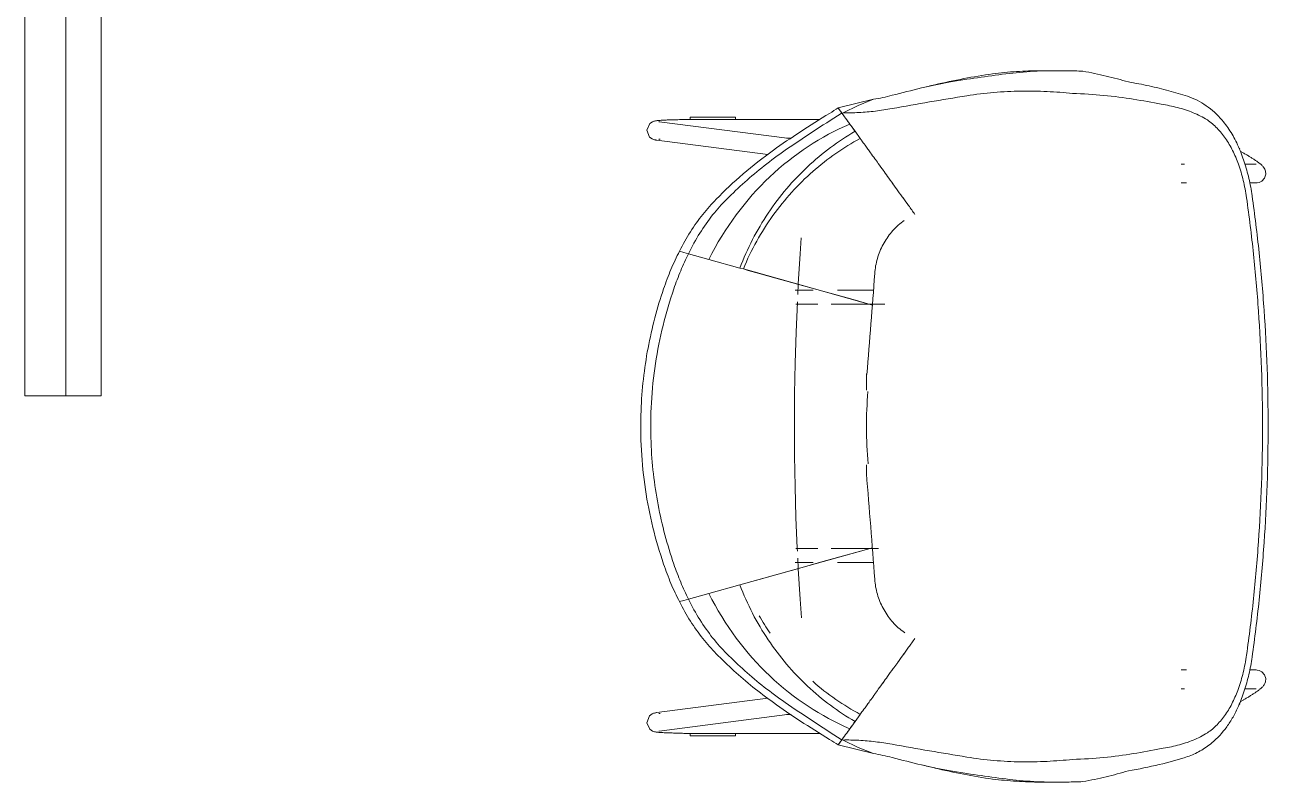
# Model space of a CAD drawing. Header units: millimetres. Extents: x 79795 to 317870, y -36033 to 97293.
# Drawn here: x 185895 to 186956, y 19119 to 19766 of the extents above; entities that cross this region are included whole.
import ezdxf

# ---------------------------------------------------------------- set-up
doc = ezdxf.new("R2010")
doc.units = ezdxf.units.MM
doc.header["$MEASUREMENT"] = 0
doc.layers.add('CSM-STL-XX-ZZ-M3-A-XXXX-00001_detached _19_04_21__rvt-1-Level 4$0$I-FURN', color=8, linetype='CONTINUOUS', lineweight=9)
doc.layers.add('I-FURN', color=8, linetype='CONTINUOUS', lineweight=9)

msp = doc.modelspace()

# ---------------------------------------------------------------- linework, layer by layer
at = {"layer": 'CSM-STL-XX-ZZ-M3-A-XXXX-00001_detached _19_04_21__rvt-1-Level 4$0$I-FURN'}
for p, q in [((185895.4, 21849.3), (185895.4, 19449.3)), ((185930.4, 19449.3), (185930.4, 21849.3)), ((185930.4, 19449.3), (185930.4, 21849.3)), ((185960.4, 21849.3), (185960.4, 19449.3)), ((185895.4, 19449.3), (185930.4, 19449.3)), ((185960.4, 19449.3), (185930.4, 19449.3))]:
    msp.add_line(p, q, dxfattribs=at)
at = {"layer": 'I-FURN'}
for p, q in [((186774, 19726.7), (186765.6, 19726.7)), ((186660.5, 19712), (186672.8, 19714.7)), ((186672.8, 19714.7), (186685.4, 19717.1)), ((186685.4, 19717.1), (186699.2, 19719.4)), ((186604.4, 19698.6), (186589.3, 19694.9)), ((186592.5, 19690.6), (186589.4, 19695)), ((186592.5, 19690.6), (186589.4, 19695)), ((186589.4, 19695), (186592.6, 19690.6)), ((186593.6, 19690.8), (186606.4, 19697.1)), ((186619.6, 19702.3), (186604.4, 19698.6)), ((186606.4, 19697.1), (186619.6, 19702.3)), ((186426.2, 19676.1), (186428.8, 19681.6)), ((186428.8, 19681.6), (186430.9, 19683)), ((186430.9, 19683), (186432, 19683.5)), ((186432, 19683.5), (186432.8, 19683.7)), ((186432.8, 19683.7), (186433.4, 19683.8)), ((186433.4, 19683.8), (186434, 19683.9)), ((186434, 19683.9), (186434.5, 19684)), ((186434.5, 19684), (186435.1, 19684.1)), ((186435.1, 19684.1), (186435.7, 19684.2)), ((186435.7, 19684.2), (186436.3, 19684.2)), ((186436.3, 19684.2), (186436.9, 19684.3)), ((186436.5, 19683.3), (186436.5, 19683.3)), ((186436.5, 19683.3), (186436.7, 19683.2)), ((186436.7, 19683.2), (186436.8, 19683.2)), ((186546, 19669.1), (186436.8, 19683.2)), ((186436.9, 19684.3), (186437.6, 19684.3)), ((186437.6, 19684.3), (186438.3, 19684.4)), ((186438.3, 19684.4), (186439.1, 19684.4)), ((186439.1, 19684.4), (186439.9, 19684.5)), ((186439.9, 19684.5), (186440.8, 19684.5)), ((186440.8, 19684.5), (186441.7, 19684.6)), ((186441.7, 19684.6), (186442.6, 19684.6)), ((186442.6, 19684.6), (186443.6, 19684.7)), ((186443.6, 19684.7), (186444.6, 19684.7)), ((186444.6, 19684.7), (186445.6, 19684.7)), ((186445.6, 19684.7), (186446.7, 19684.8)), ((186446.7, 19684.8), (186447.8, 19684.8)), ((186447.8, 19684.8), (186449, 19684.8)), ((186449, 19684.8), (186450.2, 19684.9)), ((186450.2, 19684.9), (186451.4, 19684.9)), ((186451.4, 19684.9), (186452.6, 19684.9)), ((186452.6, 19684.9), (186453.9, 19685)), ((186453.9, 19685), (186455.2, 19685)), ((186455.2, 19685), (186456.5, 19685)), ((186456.5, 19685), (186457.8, 19685)), ((186457.8, 19685), (186459.2, 19685)), ((186459.2, 19685), (186460.5, 19685.1)), ((186460.5, 19685.1), (186461.9, 19685.1)), ((186461.9, 19685.1), (186463.3, 19685.1)), ((186501.7, 19687.1), (186463.2, 19687.1)), ((186463.2, 19685.1), (186463.2, 19687)), ((186463.2, 19684.8), (186463.2, 19685.1)), ((186469.2, 19685.1), (186463.2, 19685.1)), ((186463.3, 19685.1), (186464.7, 19685.1)), ((186464.7, 19685.1), (186466.1, 19685.1)), ((186466.1, 19685.1), (186467.5, 19685.1)), ((186467.5, 19685.1), (186468.9, 19685.1)), ((186468.9, 19685.1), (186469.2, 19685.1)), ((186573.8, 19685.1), (186469.2, 19685.1)), ((186501.7, 19687), (186501.7, 19685.1)), ((186592.1, 19690.3), (186592.5, 19690.6)), ((186592.6, 19690.6), (186593.6, 19690.8)), ((186596.7, 19684.9), (186599.3, 19681.2)), ((186426.2, 19676.1), (186428.5, 19670.1)), ((186599.3, 19681.2), (186601.9, 19677.6)), ((186601.9, 19677.6), (186603.8, 19675)), ((186603.8, 19675), (186608.2, 19668.9)), ((186428.5, 19670.1), (186430.7, 19668.5)), ((186430.7, 19668.5), (186431.9, 19668)), ((186431.9, 19668), (186432.7, 19667.7)), ((186432.7, 19667.7), (186433.4, 19667.6)), ((186433.4, 19667.6), (186433.9, 19667.5)), ((186433.9, 19667.5), (186434.5, 19667.4)), ((186434.5, 19667.4), (186434.7, 19667.4)), ((186434.7, 19667.4), (186529.4, 19655.1)), ((186436.5, 19668.1), (186436.7, 19668.2)), ((186436.7, 19668.2), (186437, 19668.2)), ((186437, 19668.2), (186437.4, 19668.2)), ((186545.4, 19669.1), (186549.2, 19669.1)), ((186546, 19669.1), (186547.4, 19668.8)), ((186932.1, 19660.6), (186931.9, 19660.1)), ((186935.5, 19656.4), (186932.4, 19658.1)), ((186935.7, 19656.3), (186935.5, 19656.4)), ((186936.3, 19655.9), (186935.7, 19656.3)), ((186936.9, 19655.5), (186936.3, 19655.9)), ((186937.6, 19655.2), (186936.9, 19655.5)), ((186938.2, 19654.8), (186937.6, 19655.2)), ((186938.9, 19654.4), (186938.2, 19654.8)), ((186939.5, 19654), (186938.9, 19654.4)), ((186940.1, 19653.6), (186939.5, 19654)), ((186940.7, 19653.3), (186940.1, 19653.6)), ((186941.3, 19652.9), (186940.7, 19653.3)), ((186941.9, 19652.5), (186941.3, 19652.9)), ((186942.5, 19652.1), (186941.9, 19652.5)), ((186943.1, 19651.8), (186942.5, 19652.1)), ((186943.6, 19651.4), (186943.1, 19651.8)), ((186944.2, 19651.1), (186943.6, 19651.4)), ((186944.7, 19650.7), (186944.2, 19651.1)), ((186945.2, 19650.4), (186944.7, 19650.7)), ((186945.7, 19650), (186945.2, 19650.4)), ((186946.2, 19649.7), (186945.7, 19650)), ((186946.7, 19649.4), (186946.2, 19649.7)), ((186885.1, 19647), (186882.2, 19647)), ((186946, 19647), (186936.5, 19647)), ((186947.2, 19649), (186946.7, 19649.4)), ((186947.6, 19648.7), (186947.2, 19649)), ((186948, 19648.4), (186947.6, 19648.7)), ((186948.4, 19648.1), (186948, 19648.4)), ((186948.8, 19647.8), (186948.4, 19648.1)), ((186949.2, 19647.5), (186948.8, 19647.8)), ((186949.6, 19647.2), (186949.2, 19647.5)), ((186950, 19646.9), (186949.6, 19647.2)), ((186950.3, 19646.6), (186950, 19646.9)), ((186950.7, 19646.3), (186950.3, 19646.6)), ((186951, 19646), (186950.7, 19646.3)), ((186951.4, 19645.6), (186951, 19646)), ((186951.7, 19645.3), (186951.4, 19645.6)), ((186952.1, 19644.8), (186951.7, 19645.3)), ((186952.5, 19644.3), (186952.1, 19644.8)), ((186953, 19643.6), (186952.5, 19644.3)), ((186953.6, 19642.6), (186953, 19643.6)), ((186954.1, 19640.9), (186953.6, 19642.6)), ((186954.3, 19638.4), (186954.1, 19640.9)), ((186882.2, 19631), (186886.7, 19631)), ((186940.6, 19631), (186946, 19631)), ((186946.9, 19631), (186946, 19631)), ((186948.6, 19631.4), (186946.9, 19631)), ((186950.9, 19632.5), (186948.6, 19631.4)), ((186953.2, 19635.1), (186950.9, 19632.5)), ((186953.2, 19635.1), (186954.3, 19638.4)), ((186645.7, 19598.8), (186644.5, 19597.9)), ((186557.9, 19584), (186556.9, 19570.5)), ((186454, 19572.7), (186457.8, 19571.6)), ((186454, 19572.7), (186457.8, 19571.6)), ((186457.8, 19571.6), (186461.7, 19570.5)), ((186457.8, 19571.6), (186461.7, 19570.5)), ((186479.1, 19565.7), (186461.7, 19570.5)), ((186461.7, 19570.5), (186479.1, 19565.7)), ((186505.5, 19558.3), (186479.1, 19565.7)), ((186479.1, 19565.7), (186505.5, 19558.3)), ((186556.9, 19570.5), (186555.4, 19544.7)), ((186508.5, 19557.5), (186505.5, 19558.3)), ((186505.5, 19558.3), (186508.5, 19557.5)), ((186512.5, 19556.3), (186508.5, 19557.5)), ((186508.5, 19557.5), (186618.6, 19526.7)), ((186522, 19553.7), (186512.5, 19556.3)), ((186536.3, 19549.7), (186522, 19553.7)), ((186554.7, 19544.5), (186536.3, 19549.7)), ((186576.4, 19538.5), (186554.7, 19544.5)), ((186555.4, 19544.7), (186554.9, 19535.6)), ((186567.2, 19539.4), (186552.6, 19539.4)), ((186567.2, 19539.4), (186568.2, 19539.4)), ((186600.1, 19531.9), (186576.4, 19538.5)), ((186619.5, 19539.4), (186588.9, 19539.4)), ((186553.3, 19527.4), (186567.2, 19527.4)), ((186554.6, 19529.5), (186553.5, 19503.4)), ((186568, 19527.4), (186567.2, 19527.4)), ((186569, 19527.4), (186568, 19527.4)), ((186570, 19527.4), (186569, 19527.4)), ((186571.1, 19527.4), (186570, 19527.4)), ((186572.1, 19527.4), (186571.1, 19527.4)), ((186584.5, 19527.4), (186583.4, 19527.4)), ((186585.7, 19527.4), (186584.5, 19527.4)), ((186585.7, 19527.4), (186629.3, 19527.4)), ((186618.6, 19526.7), (186600.1, 19531.9)), ((186553.5, 19503.4), (186552.7, 19477.2)), ((186552.7, 19477.2), (186552.2, 19450.8)), ((186613.9, 19467.4), (186613.5, 19468.1)), ((186552.2, 19450.8), (186552.1, 19424.4)), ((186552.1, 19424.4), (186552.2, 19398)), ((186552.2, 19398), (186552.7, 19371.7)), ((186552.7, 19371.7), (186553.4, 19345.4)), ((186553.4, 19345.4), (186554.5, 19319.3)), ((186618.6, 19319.4), (186508.5, 19288.7)), ((186567.2, 19318.8), (186553.3, 19318.8)), ((186554.5, 19319.3), (186554.6, 19316.6)), ((186555.4, 19301.5), (186554.9, 19310.5)), ((186567.2, 19318.8), (186568.2, 19318.8)), ((186568.2, 19318.8), (186569.1, 19318.8)), ((186569.1, 19318.8), (186570.2, 19318.8)), ((186570.2, 19318.8), (186571.2, 19318.8)), ((186571.2, 19318.8), (186572.2, 19318.8)), ((186576.4, 19307.7), (186600.1, 19314.3)), ((186583.5, 19318.8), (186584.7, 19318.8)), ((186584.7, 19318.8), (186585.7, 19318.8)), ((186623.9, 19318.8), (186585.7, 19318.8)), ((186600.1, 19314.3), (186618.6, 19319.4)), ((186536.3, 19296.5), (186554.7, 19301.6)), ((186552.6, 19306.8), (186567.2, 19306.8)), ((186554.7, 19301.6), (186576.4, 19307.7)), ((186556.9, 19275.7), (186555.4, 19301.5)), ((186568, 19306.8), (186567.2, 19306.8)), ((186588.9, 19306.8), (186619.5, 19306.8)), ((186508.5, 19288.7), (186512.5, 19289.8)), ((186512.5, 19289.8), (186522, 19292.5)), ((186522, 19292.5), (186536.3, 19296.5)), ((186461.7, 19275.6), (186479.1, 19280.5)), ((186479.1, 19280.5), (186461.7, 19275.6)), ((186479.1, 19280.5), (186505.5, 19287.9)), ((186505.5, 19287.9), (186479.1, 19280.5)), ((186505.5, 19287.9), (186508.5, 19288.7)), ((186508.5, 19288.7), (186505.5, 19287.9)), ((186457.8, 19274.6), (186454, 19273.5)), ((186457.8, 19274.6), (186454, 19273.5)), ((186461.7, 19275.6), (186457.8, 19274.6)), ((186461.7, 19275.6), (186457.8, 19274.6)), ((186558.1, 19259.8), (186556.9, 19275.7)), ((186644.5, 19248.2), (186646.2, 19246.9)), ((186886.7, 19215.2), (186882.2, 19215.2)), ((186946, 19215.2), (186940.6, 19215.2)), ((186946.9, 19215.1), (186946, 19215.2)), ((186948.6, 19214.8), (186946.9, 19215.1)), ((186950.9, 19213.6), (186948.6, 19214.8)), ((186953.2, 19211.1), (186950.9, 19213.6)), ((186953.2, 19211.1), (186954.3, 19207.8)), ((186954.1, 19205.2), (186953.6, 19203.6)), ((186954.3, 19207.8), (186954.1, 19205.2)), ((186882.2, 19199.2), (186885.1, 19199.2)), ((186936.5, 19199.2), (186946, 19199.2)), ((186941.9, 19193.6), (186941.3, 19193.3)), ((186942.5, 19194), (186941.9, 19193.6)), ((186943.1, 19194.4), (186942.5, 19194)), ((186943.6, 19194.7), (186943.1, 19194.4)), ((186944.2, 19195.1), (186943.6, 19194.7)), ((186944.7, 19195.4), (186944.2, 19195.1)), ((186945.2, 19195.8), (186944.7, 19195.4)), ((186945.7, 19196.1), (186945.2, 19195.8)), ((186946.2, 19196.5), (186945.7, 19196.1)), ((186946.7, 19196.8), (186946.2, 19196.5)), ((186947.2, 19197.1), (186946.7, 19196.8)), ((186947.6, 19197.4), (186947.2, 19197.1)), ((186948, 19197.8), (186947.6, 19197.4)), ((186948.4, 19198.1), (186948, 19197.8)), ((186948.8, 19198.4), (186948.4, 19198.1)), ((186949.2, 19198.7), (186948.8, 19198.4)), ((186949.6, 19199), (186949.2, 19198.7)), ((186950, 19199.3), (186949.6, 19199)), ((186950.3, 19199.6), (186950, 19199.3)), ((186950.7, 19199.9), (186950.3, 19199.6)), ((186951, 19200.2), (186950.7, 19199.9)), ((186951.4, 19200.5), (186951, 19200.2)), ((186951.7, 19200.9), (186951.4, 19200.5)), ((186952.1, 19201.3), (186951.7, 19200.9)), ((186952.5, 19201.9), (186952.1, 19201.3)), ((186953, 19202.6), (186952.5, 19201.9)), ((186953.6, 19203.6), (186953, 19202.6)), ((186529.3, 19191.1), (186434.7, 19178.8)), ((186931.9, 19186.1), (186932.1, 19185.6)), ((186932.4, 19188), (186935.5, 19189.8)), ((186935.7, 19189.9), (186935.5, 19189.8)), ((186936.3, 19190.3), (186935.7, 19189.9)), ((186936.9, 19190.6), (186936.3, 19190.3)), ((186937.6, 19191), (186936.9, 19190.6)), ((186938.2, 19191.4), (186937.6, 19191)), ((186938.9, 19191.8), (186938.2, 19191.4)), ((186939.5, 19192.1), (186938.9, 19191.8)), ((186940.1, 19192.5), (186939.5, 19192.1)), ((186940.7, 19192.9), (186940.1, 19192.5)), ((186941.3, 19193.3), (186940.7, 19192.9)), ((186426.2, 19170.1), (186428.5, 19176.1)), ((186428.5, 19176.1), (186430.7, 19177.7)), ((186430.7, 19177.7), (186431.9, 19178.2)), ((186431.9, 19178.2), (186432.7, 19178.4)), ((186432.7, 19178.4), (186433.4, 19178.6)), ((186433.4, 19178.6), (186433.9, 19178.7)), ((186433.9, 19178.7), (186434.5, 19178.8)), ((186434.5, 19178.8), (186434.7, 19178.8)), ((186436.5, 19178), (186436.7, 19178)), ((186436.7, 19178), (186437, 19178)), ((186436.8, 19162.9), (186546, 19177.1)), ((186437, 19178), (186437.4, 19177.9)), ((186549.2, 19177.1), (186545.4, 19177.1)), ((186546, 19177.1), (186547.4, 19177.4)), ((186608.2, 19177.3), (186603.8, 19171.2)), ((186426.2, 19170.1), (186428.8, 19164.6)), ((186428.8, 19164.6), (186430.9, 19163.1)), ((186430.9, 19163.1), (186432, 19162.7)), ((186432, 19162.7), (186432.8, 19162.5)), ((186432.8, 19162.5), (186433.4, 19162.3)), ((186433.4, 19162.3), (186434, 19162.2)), ((186434, 19162.2), (186434.5, 19162.1)), ((186434.5, 19162.1), (186435.1, 19162.1)), ((186435.1, 19162.1), (186435.7, 19162)), ((186435.7, 19162), (186436.3, 19161.9)), ((186436.3, 19161.9), (186436.9, 19161.9)), ((186436.5, 19162.9), (186436.5, 19162.9)), ((186436.5, 19162.9), (186436.7, 19162.9)), ((186436.7, 19162.9), (186436.8, 19162.9)), ((186436.9, 19161.9), (186437.6, 19161.8)), ((186437.6, 19161.8), (186438.3, 19161.8)), ((186438.3, 19161.8), (186439.1, 19161.7)), ((186439.1, 19161.7), (186439.9, 19161.7)), ((186439.9, 19161.7), (186440.8, 19161.6)), ((186440.8, 19161.6), (186441.7, 19161.6)), ((186441.7, 19161.6), (186442.6, 19161.5)), ((186442.6, 19161.5), (186443.6, 19161.5)), ((186443.6, 19161.5), (186444.6, 19161.5)), ((186599.3, 19165), (186596.7, 19161.3)), ((186601.9, 19168.5), (186599.3, 19165)), ((186603.8, 19171.2), (186601.9, 19168.5)), ((186444.6, 19161.5), (186445.6, 19161.4)), ((186445.6, 19161.4), (186446.7, 19161.4)), ((186446.7, 19161.4), (186447.8, 19161.4)), ((186447.8, 19161.4), (186449, 19161.3)), ((186449, 19161.3), (186450.2, 19161.3)), ((186450.2, 19161.3), (186451.4, 19161.3)), ((186451.4, 19161.3), (186452.6, 19161.2)), ((186452.6, 19161.2), (186453.9, 19161.2)), ((186453.9, 19161.2), (186455.2, 19161.2)), ((186455.2, 19161.2), (186456.5, 19161.2)), ((186456.5, 19161.2), (186457.8, 19161.1)), ((186457.8, 19161.1), (186459.2, 19161.1)), ((186459.2, 19161.1), (186460.5, 19161.1)), ((186460.5, 19161.1), (186461.9, 19161.1)), ((186461.9, 19161.1), (186463.3, 19161.1)), ((186463.2, 19159.1), (186463.2, 19161.1)), ((186463.2, 19161.1), (186469.2, 19161.1)), ((186463.2, 19159.1), (186501.7, 19159.1)), ((186463.3, 19161.1), (186464.7, 19161.1)), ((186464.7, 19161.1), (186466.1, 19161.1)), ((186466.1, 19161.1), (186467.5, 19161.1)), ((186467.5, 19161.1), (186468.9, 19161.1)), ((186468.9, 19161.1), (186469.2, 19161.1)), ((186469.2, 19161.1), (186573.8, 19161.1)), ((186501.7, 19161.1), (186501.7, 19159.1)), ((186589.3, 19151.2), (186604.4, 19147.6)), ((186589.4, 19151.2), (186592.5, 19155.6)), ((186592.6, 19155.6), (186589.4, 19151.2)), ((186589.7, 19151.7), (186592.5, 19155.6)), ((186592.5, 19155.6), (186592.1, 19155.9)), ((186592.6, 19155.6), (186593.6, 19155.4)), ((186606.4, 19149), (186593.6, 19155.4)), ((186604.4, 19147.6), (186619.6, 19143.9)), ((186619.6, 19143.9), (186606.4, 19149)), ((186672.8, 19131.5), (186660.5, 19134.2)), ((186685.4, 19129), (186672.8, 19131.5)), ((186699.2, 19126.8), (186685.4, 19129)), ((186765.6, 19119.5), (186774, 19119.5))]:
    msp.add_line(p, q, dxfattribs=at)
msp.add_arc((186989.7, 19423.1), 376.1, 175.4634, 184.8741, dxfattribs=at)
for centre, major_axis, ratio, start_param, end_param in [((188475.1, 15469.9), (-5989.8, 0), 0.743145, 5.018195, 5.020176), ((187901.8, 14552.1), (0, 5312.6), 0.981627, 0.240335, 0.245277), ((186206.7, 20020.8), (-582, 0), 0.743145, 2.271868, 2.288409), ((186206.7, 18825.4), (-582, 0), 0.743145, 3.994777, 4.011317), ((187901.8, 24294), (0, 5312.6), 0.981627, 2.896316, 2.901258), ((188475.1, 23376.3), (-5989.8, 0), 0.743145, 1.263009, 1.26499)]:
    msp.add_ellipse(centre, major_axis=major_axis, ratio=ratio, start_param=start_param, end_param=end_param, dxfattribs=at)
for points in [[(186721.2, 19724), (186713, 19722.9), (186696.6, 19720.1), (186680.1, 19716.6), (186671.8, 19714.7)], [(186699.2, 19719.4), (186707.3, 19720.6), (186723.5, 19723), (186747.5, 19725.8), (186763.2, 19726.7), (186771, 19726.7)], [(186762, 19726.7), (186755.3, 19726.7), (186741.7, 19726.2), (186728, 19724.9), (186721.2, 19724)], [(186771, 19726.7), (186768, 19726.7), (186765, 19726.7), (186762, 19726.7)], [(186771, 19726.7), (186775.6, 19726.7), (186784.8, 19726.7), (186793.8, 19726.5), (186798.3, 19726.3)], [(186837.1, 19717.1), (186830.9, 19718.9), (186818.2, 19722.3), (186805, 19725.1), (186798.3, 19726.3)], [(186887.5, 19705), (186882.4, 19706.6), (186871.7, 19709.6), (186854.9, 19713.9), (186843.1, 19716.1), (186837.1, 19717.1)], [(186635.4, 19705.7), (186632.8, 19705), (186627.5, 19703.8), (186622.2, 19702.7), (186619.6, 19702.3)], [(186635.4, 19694.4), (186646, 19696.3), (186667.3, 19700.1), (186688.5, 19703.6), (186699.2, 19705.3)], [(186699.2, 19705.3), (186706.9, 19706.5), (186722.4, 19708.5), (186745.3, 19709.6), (186767.8, 19709.1), (186782.4, 19708.1), (186789.5, 19707.3)], [(186789.5, 19707.3), (186798.6, 19707), (186816.3, 19706), (186841.5, 19702.5), (186857.4, 19699.7), (186865.1, 19698.1)], [(186589.4, 19695), (186590.6, 19693.2), (186591.7, 19691.8), (186592.5, 19690.6)], [(186593.6, 19690.8), (186598, 19690.7), (186607.1, 19690.8), (186621.1, 19692.1), (186630.7, 19693.5), (186635.4, 19694.4)], [(186865.1, 19698.1), (186869.9, 19697.4), (186879.3, 19695.5), (186892.5, 19691.2), (186900.6, 19687.1), (186904.5, 19684.7)], [(186582.1, 19690.3), (186573.5, 19685.1), (186556.9, 19674.6), (186541.5, 19664.1), (186534.1, 19658.8)], [(186544.2, 19658.8), (186551.8, 19664), (186567.3, 19674.4), (186583.7, 19685), (186592.1, 19690.3)], [(186596.7, 19684.9), (186595.5, 19686.4), (186594.2, 19688.3), (186592.6, 19690.6)], [(186599.3, 19681.2), (186598.7, 19682.1), (186597.8, 19683.3), (186596.7, 19684.9)], [(186904.5, 19684.7), (186907.4, 19682.6), (186912.9, 19677.9), (186920.2, 19669.1), (186926.3, 19658.7), (186929.5, 19650.9), (186931, 19646.8)], [(186599.3, 19681.2), (186575, 19670.7), (186528.3, 19640.4), (186492.6, 19592.7), (186479.1, 19565.7)], [(186603.8, 19675), (186589.4, 19666.5), (186562, 19646.2), (186528.2, 19606.5), (186511.8, 19575), (186505.5, 19558.3)], [(186601.9, 19677.6), (186601.1, 19678.7), (186600.3, 19679.8), (186599.3, 19681.2)], [(186603.8, 19675), (186603.3, 19675.7), (186602.6, 19676.6), (186601.9, 19677.6)], [(186608.2, 19668.9), (186593.9, 19661.2), (186566.7, 19642.3), (186532.3, 19604.4), (186515.2, 19573.8), (186508.5, 19557.5)], [(186942.7, 19619.9), (186942, 19625), (186940.1, 19634.9), (186936.2, 19649), (186932.9, 19657.7), (186931, 19661.8)], [(186534.1, 19658.8), (186525.1, 19652.3), (186507.9, 19638.8), (186492.5, 19624.4), (186485.3, 19617)], [(186494.3, 19617), (186499.3, 19622), (186509.5, 19631.7), (186526.2, 19645.7), (186538.1, 19654.5), (186544.2, 19658.8)], [(186617.1, 19656.5), (186618.2, 19655), (186619.4, 19653.3), (186620.7, 19651.5)], [(186623.7, 19647.4), (186622.6, 19649), (186621.5, 19650.5), (186620.5, 19651.9)], [(186623.7, 19647.4), (186625.1, 19645.5), (186626.5, 19643.5), (186628, 19641.4)], [(186631.6, 19636.5), (186630.2, 19638.3), (186628.9, 19640.1), (186627.7, 19641.9)], [(186931, 19646.8), (186932.6, 19642.4), (186935.3, 19633.2), (186937.2, 19623.4), (186937.9, 19618.3)], [(186631.6, 19636.5), (186633.1, 19634.3), (186634.7, 19632.1), (186636.4, 19629.8)], [(186640.3, 19624.3), (186638.8, 19626.4), (186637.3, 19628.5), (186635.9, 19630.5)], [(186640.3, 19624.3), (186642, 19622), (186643.7, 19619.7), (186645.4, 19617.3)], [(186649.5, 19611.6), (186647.9, 19613.8), (186646.3, 19616), (186644.8, 19618.2)], [(186485.3, 19617), (186481.4, 19613), (186473.8, 19604.4), (186463.1, 19589.6), (186456.9, 19578.5), (186454, 19572.7)], [(186461.7, 19570.5), (186464.7, 19576.7), (186471.1, 19588.4), (186482.2, 19603.9), (186490.1, 19612.9), (186494.3, 19617)], [(186649.5, 19611.6), (186651.3, 19609.1), (186653.1, 19606.6), (186654.9, 19604.1)], [(186644.5, 19597.9), (186641, 19595.3), (186634.7, 19589.3), (186627.4, 19578.6), (186622.5, 19566.5), (186620.9, 19557.9), (186620.6, 19553.6)], [(186440.5, 19540.5), (186442.4, 19546.2), (186446.6, 19557.3), (186451.4, 19567.7), (186454, 19572.7)], [(186461.7, 19570.5), (186459.4, 19565.8), (186454.9, 19556.1), (186451, 19545.8), (186449.2, 19540.5)], [(186620.6, 19553.6), (186619.6, 19539.3), (186617.4, 19510.7), (186615.1, 19481.8), (186613.9, 19467.4)], [(186613.5, 19468.1), (186613.5, 19463.5), (186613.5, 19458.8), (186613.5, 19454.1)], [(186613.5, 19390.4), (186613.5, 19387.9), (186613.5, 19385.5), (186613.5, 19383)], [(186613.5, 19383), (186614.8, 19367.8), (186617.2, 19337.6), (186619.5, 19307.5), (186620.6, 19292.6)], [(186454, 19273.5), (186451.4, 19278.5), (186446.6, 19288.9), (186442.4, 19299.9), (186440.5, 19305.6)], [(186449.2, 19305.6), (186451, 19300.3), (186454.9, 19290), (186459.4, 19280.3), (186461.7, 19275.6)], [(186620.6, 19292.6), (186620.9, 19288.3), (186622.5, 19279.7), (186627.4, 19267.6), (186634.7, 19256.8), (186641, 19250.8), (186644.5, 19248.2)], [(186479.1, 19280.5), (186492.6, 19253.4), (186528.3, 19205.8), (186575, 19175.5), (186599.3, 19165)], [(186505.5, 19287.9), (186511.8, 19271.2), (186528.2, 19239.7), (186562, 19199.9), (186589.4, 19179.6), (186603.8, 19171.2)], [(186454, 19273.5), (186456.9, 19267.6), (186463.1, 19256.6), (186473.8, 19241.8), (186481.4, 19233.1), (186485.3, 19229.1)], [(186494.3, 19229.1), (186490.1, 19233.3), (186482.2, 19242.3), (186471.1, 19257.8), (186464.7, 19269.5), (186461.7, 19275.6)], [(186521.9, 19261.5), (186524.9, 19256.4), (186528, 19251.5), (186531.3, 19246.7)], [(186654.9, 19242.1), (186653.1, 19239.5), (186651.3, 19237), (186649.5, 19234.6)], [(186485.3, 19229.1), (186490.2, 19224.2), (186500.3, 19214.5), (186516.5, 19200.5), (186528.1, 19191.7), (186534.1, 19187.4)], [(186544.2, 19187.4), (186538.1, 19191.7), (186526.1, 19200.5), (186509.6, 19214.4), (186499.3, 19224.2), (186494.3, 19229.1)], [(186931, 19199.3), (186932.6, 19203.8), (186935.3, 19213), (186937.2, 19222.8), (186937.9, 19227.9)], [(186942.7, 19226.2), (186942, 19221.2), (186940.1, 19211.3), (186936.2, 19197.2), (186932.9, 19188.5), (186931, 19184.3)], [(186636.4, 19216.4), (186634.7, 19214.1), (186633.1, 19211.9), (186631.6, 19209.7)], [(186567.7, 19205.5), (186580.3, 19194.4), (186593.9, 19185), (186608.2, 19177.3)], [(186628, 19204.8), (186626.5, 19202.7), (186625.1, 19200.7), (186623.7, 19198.7)], [(186631.6, 19209.7), (186630.2, 19207.8), (186628.9, 19206), (186627.7, 19204.3)], [(186620.7, 19194.6), (186619.4, 19192.9), (186618.3, 19191.2), (186617.2, 19189.7)], [(186623.7, 19198.7), (186622.6, 19197.2), (186621.5, 19195.7), (186620.5, 19194.3)], [(186904.5, 19161.5), (186907.4, 19163.5), (186912.9, 19168.2), (186920.2, 19177), (186926.3, 19187.4), (186929.5, 19195.2), (186931, 19199.3)], [(186534.1, 19187.4), (186541.5, 19182.1), (186556.8, 19171.6), (186573.5, 19161.1), (186582.1, 19155.9)], [(186592.1, 19155.9), (186583.7, 19161.2), (186567.3, 19171.8), (186551.8, 19182.2), (186544.2, 19187.4)], [(186614.7, 19186.3), (186613, 19183.9), (186610.1, 19179.9), (186608.6, 19177.9), (186608.2, 19177.3)], [(186617.1, 19189.7), (186616.2, 19188.4), (186615.4, 19187.2), (186614.6, 19186.2)], [(186599.3, 19165), (186598.7, 19164.1), (186597.8, 19162.8), (186596.7, 19161.3)], [(186601.9, 19168.5), (186601.1, 19167.5), (186600.3, 19166.3), (186599.3, 19165)], [(186603.8, 19171.2), (186603.3, 19170.5), (186602.6, 19169.6), (186601.9, 19168.5)], [(186589.7, 19151.7), (186590.8, 19153.2), (186591.8, 19154.6), (186592.5, 19155.6)], [(186596.7, 19161.3), (186595.5, 19159.7), (186594.2, 19157.8), (186592.6, 19155.6)], [(186593.6, 19155.4), (186598, 19155.5), (186607.1, 19155.3), (186621.1, 19154.1), (186630.7, 19152.6), (186635.4, 19151.8)], [(186635.4, 19151.8), (186646, 19149.9), (186667.3, 19146.1), (186688.5, 19142.6), (186699.2, 19140.9)], [(186865.1, 19148.1), (186869.9, 19148.8), (186879.3, 19150.7), (186892.5, 19154.9), (186900.6, 19159.1), (186904.5, 19161.5)], [(186635.4, 19140.5), (186632.8, 19141.1), (186627.5, 19142.4), (186622.2, 19143.4), (186619.6, 19143.9)], [(186699.2, 19140.9), (186706.9, 19139.6), (186722.4, 19137.7), (186745.3, 19136.5), (186767.8, 19137), (186782.4, 19138.1), (186789.5, 19138.9)], [(186789.5, 19138.9), (186798.6, 19139.1), (186816.3, 19140.2), (186841.5, 19143.6), (186857.4, 19146.5), (186865.1, 19148.1)], [(186887.5, 19141.2), (186879.8, 19138.7), (186863.6, 19134.2), (186846.1, 19130.6), (186837.1, 19129.1)], [(186671.8, 19131.5), (186680.1, 19129.6), (186696.6, 19126), (186713, 19123.2), (186721.2, 19122.1)], [(186771, 19119.5), (186763.2, 19119.5), (186747.5, 19120.4), (186723.5, 19123.2), (186707.3, 19125.6), (186699.2, 19126.8)], [(186721.2, 19122.1), (186728, 19121.3), (186741.7, 19120), (186755.3, 19119.5), (186762, 19119.5)], [(186762, 19119.5), (186765, 19119.5), (186768, 19119.5), (186771, 19119.5)], [(186798.3, 19119.9), (186793.8, 19119.7), (186784.8, 19119.5), (186775.6, 19119.5), (186771, 19119.5)], [(186837.1, 19129.1), (186830.8, 19127.2), (186818.2, 19123.9), (186805, 19121.1), (186798.3, 19119.9)]]:
    msp.add_open_spline(points, degree=3, dxfattribs=at)
for points, knots in [([(186931, 19661.8), (186929.1, 19666.2), (186924.9, 19674.3), (186916, 19686.6), (186906.1, 19695.5), (186895.8, 19701.6), (186890.3, 19704), (186887.5, 19705)], [0, 0, 0, 0, 0.2, 0.4, 0.7, 0.85, 1, 1, 1, 1]), ([(186608.2, 19668.9), (186608.5, 19668.4), (186609.5, 19667.1), (186611.9, 19663.8), (186613.9, 19661), (186614.7, 19659.8)], [-1, -1, -1, -1, -0.8928571, -0.7857143, -0.7142857, -0.7142857, -0.7142857, -0.7142857]), ([(186617.1, 19656.5), (186616.7, 19657.1), (186615.8, 19658.3), (186615, 19659.4), (186614.6, 19660)], [0.64817114, 0.64817114, 0.64817114, 0.64817114, 0.67857143, 0.71428571, 0.71428571, 0.71428571, 0.71428571]), ([(186937.9, 19227.9), (186940.2, 19243.8), (186944.2, 19276), (186949.8, 19341), (186952.7, 19423.1), (186949.8, 19505.2), (186944.2, 19570.2), (186940.2, 19602.3), (186937.9, 19618.3)], [-1, -1, -1, -1, -0.875, -0.75, -0.5, -0.25, -0.125, 0, 0, 0, 0]), ([(186942.7, 19619.9), (186945, 19603.8), (186948.9, 19571.4), (186954.6, 19505.9), (186957.5, 19423.1), (186954.6, 19340.3), (186948.9, 19274.8), (186945, 19242.4), (186942.7, 19226.2)], [-1, -1, -1, -1, -0.875, -0.75, -0.5, -0.25, -0.125, 0, 0, 0, 0]), ([(186440.5, 19305.6), (186437, 19315.8), (186430.9, 19336.6), (186424.4, 19369.2), (186421, 19402.8), (186420.6, 19443.4), (186424.9, 19481.4), (186432.7, 19515.8), (186437.7, 19532.4), (186440.5, 19540.5)], [-1, -1, -1, -1, -0.861111, -0.722222, -0.583333, -0.444444, -0.222222, -0.111111, 0, 0, 0, 0]), ([(186449.2, 19540.5), (186445.7, 19530.4), (186439.5, 19509.6), (186433, 19476.9), (186429.5, 19443.4), (186429.1, 19402.7), (186433.5, 19364.7), (186441.3, 19330.3), (186446.4, 19313.8), (186449.2, 19305.6)], [-1, -1, -1, -1, -0.861111, -0.722222, -0.583333, -0.444444, -0.222222, -0.111111, 0, 0, 0, 0]), ([(186645.4, 19228.9), (186643.9, 19226.8), (186642.2, 19224.4), (186640.5, 19222.1), (186640.3, 19221.9)], [-0.85714286, -0.85714286, -0.85714286, -0.85714286, -0.78571429, -0.77790979, -0.77790979, -0.77790979, -0.77790979]), ([(186649.5, 19234.6), (186648.7, 19233.4), (186647.1, 19231.2), (186645.5, 19229), (186644.8, 19228)], [-0.93070121, -0.93070121, -0.93070121, -0.93070121, -0.89285714, -0.85714286, -0.85714286, -0.85714286, -0.85714286]), ([(186640.3, 19221.8), (186640.3, 19221.8), (186639.2, 19220.2), (186637.7, 19218.1), (186636.2, 19216.1), (186635.9, 19215.6)], [-0.78716796, -0.78716796, -0.78716796, -0.78716796, -0.78571429, -0.73214286, -0.71428571, -0.71428571, -0.71428571, -0.71428571]), ([(186931, 19184.3), (186929.6, 19181.1), (186926.5, 19174.9), (186919.4, 19163.7), (186910.1, 19153.8), (186898.5, 19145.8), (186891.3, 19142.5), (186887.5, 19141.2)], [-1, -1, -1, -1, -0.85, -0.7, -0.4, -0.2, 0, 0, 0, 0])]:
    msp.add_open_spline(points, degree=3, knots=knots, dxfattribs=at)

doc.saveas('drawing.dxf')
